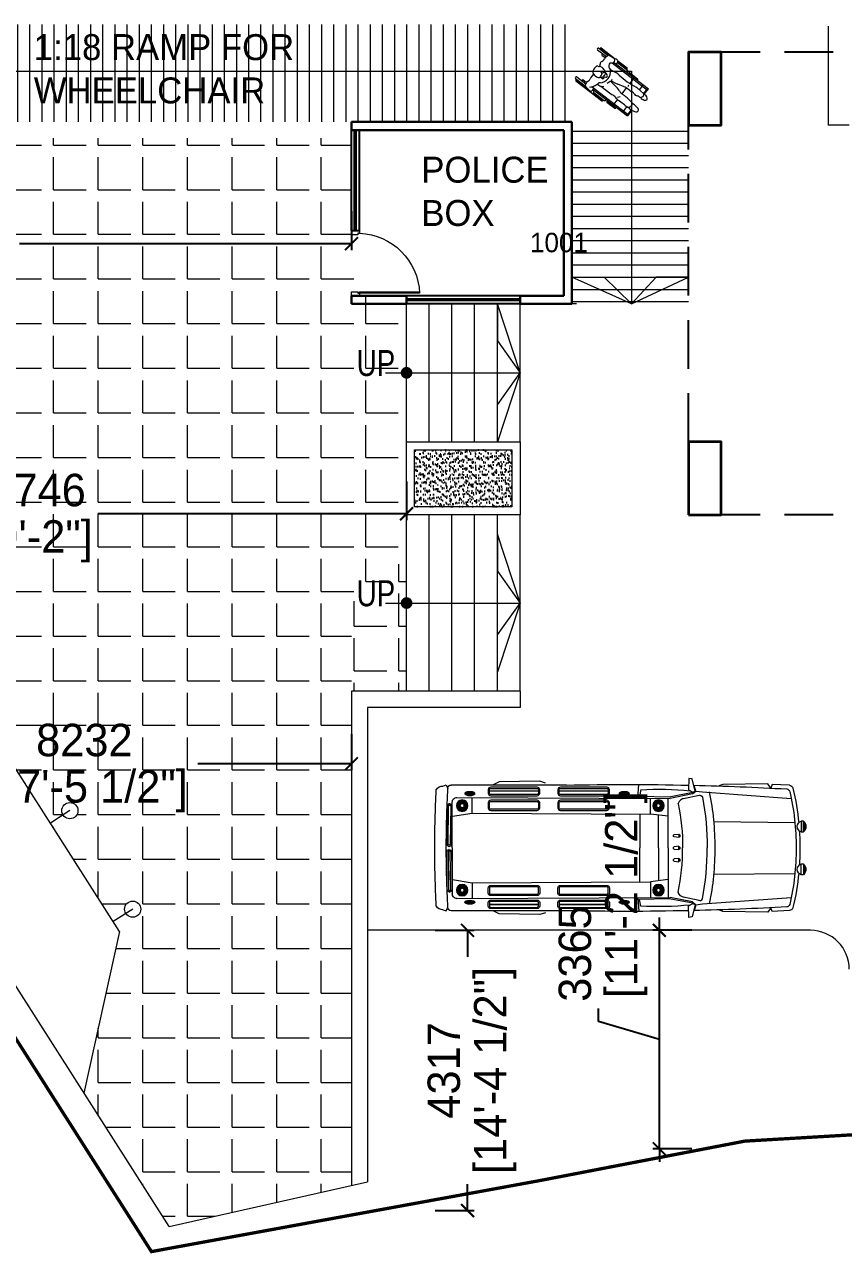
# Model space of a CAD drawing. Header units: millimetres. Extents: x 221017 to 6120115, y -1189702 to 83047459.
# Drawn here: x 2972433 to 2985056, y 49192 to 68119 of the extents above; entities that cross this region are included whole.
import ezdxf

# ---------------------------------------------------------------- set-up
doc = ezdxf.new("R2010")
doc.units = ezdxf.units.MM
doc.header["$LTSCALE"] = 150
doc.header["$MEASUREMENT"] = 0
doc.header["$PDMODE"] = 35
doc.header["$PDSIZE"] = -20
for name, pattern in [('BORDER', [1.75, 0.5, -0.25, 0.5, -0.25, 0, -0.25]), ('DASHED2', [0.375, 0.25, -0.125]), ('HIDDEN', [0.375, 0.25, -0.125])]:
    doc.linetypes.add(name, pattern=pattern)
doc.layers.get('0').update_dxf_attribs({"linetype": 'CONTINUOUS', "lineweight": 9})
doc.layers.get('DEFPOINTS').update_dxf_attribs({"linetype": 'HIDDEN'})
for name, color, linetype, lineweight in [('0_Ground_furniture', 31, 'CONTINUOUS', 5), ('A_DOOR', 130, 'CONTINUOUS', 9), ('CAR', 32, 'CONTINUOUS', 9), ('col new', 1, 'CONTINUOUS', 35), ('DIM', 7, 'CONTINUOUS', 13), ('FUR', 8, 'CONTINUOUS', 5), ('RAMP', 251, 'CONTINUOUS', 5), ('Room Numbering', 253, 'CONTINUOUS', 9), ('stair', 212, 'CONTINUOUS', 15), ('WALL', 7, 'CONTINUOUS', 30)]:
    doc.layers.add(name, color=color, linetype=linetype, lineweight=lineweight)
for name, color, linetype in [('Above', 63, 'DASHED2'), ('GLASS PLAN', 160, 'CONTINUOUS'), ('LOW WALL', 40, 'CONTINUOUS'), ('Propoerty Line', 3, 'BORDER'), ('TEXT', 7, 'CONTINUOUS')]:
    doc.layers.add(name, color=color, linetype=linetype)
doc.styles.get("Standard").update_dxf_attribs({"font": 'GOTHIC.TTF', "width": 0.8})
doc.styles.add('Text Layout', font='GOTHIC.TTF')
doc.dimstyles.new('scale 50mm NEW', dxfattribs={"dimscale": 0, "dimtxt": 500, "dimasz": 200, "dimexe": 100, "dimexo": 100, "dimgap": 100, "dimtad": 0, "dimdec": 0, "dimzin": 1, "dimdsep": 46, "dimtxsty": 'Text Layout', "dimblk": 'ARCHTICK', "dimcen": 0.09, "dimclrd": 256, "dimclre": 256, "dimadec": 0, "dimazin": 0, "dimtfac": 1, "dimtdec": 0, "dimtmove": 1, "dimatfit": 0, "dimfxl": 0, "dimtolj": 1, "dimtzin": 0, "dimarcsym": 0})

# ---------------------------------------------------------------- blocks, each defined once
blk = doc.blocks.new('*X24')
at = {"color": 0}
for p, q in [((46760, 29240), (46760, 29299)), ((46770, 29215), (46770, 29323)), ((46780, 29200), (46780, 29338)), ((46790, 29189), (46790, 29349))]:
    blk.add_line(p, q, dxfattribs=at)
blk = doc.blocks.new('*X25')
at = {"color": 0}
for p, q in [((32130, 20321), (32130, 20396)), ((32140, 20306), (32140, 20411)), ((32150, 20296), (32150, 20421)), ((32160, 20288), (32160, 20429)), ((32170, 20283), (32170, 20434)), ((32180, 20379), (32180, 20438)), ((32190, 20387), (32190, 20440)), ((32200, 20390), (32200, 20441)), ((32210, 20390), (32210, 20441)), ((32220, 20386), (32220, 20440)), ((32230, 20376), (32230, 20437)), ((32240, 20284), (32240, 20433)), ((32250, 20290), (32250, 20428)), ((32260, 20297), (32260, 20420)), ((32270, 20308), (32270, 20409)), ((32280, 20325), (32280, 20392)), ((32180, 20279), (32180, 20341)), ((32190, 20277), (32190, 20332)), ((32200, 20276), (32200, 20329)), ((32210, 20276), (32210, 20330)), ((32220, 20277), (32220, 20333)), ((32230, 20280), (32230, 20343))]:
    blk.add_line(p, q, dxfattribs=at)
blk = doc.blocks.new('*X26')
at = {"color": 0}
for p, q in [((32570, 19721), (32570, 19748)), ((32580, 19715), (32580, 19754)), ((32590, 19712), (32590, 19758)), ((32600, 19709), (32600, 19761)), ((32610, 19707), (32610, 19763)), ((32620, 19706), (32620, 19764)), ((32630, 19705), (32630, 19765)), ((32640, 19705), (32640, 19765)), ((32650, 19705), (32650, 19765)), ((32660, 19706), (32660, 19764)), ((32670, 19707), (32670, 19763)), ((32680, 19709), (32680, 19761)), ((32690, 19711), (32690, 19758)), ((32700, 19715), (32700, 19754)), ((32710, 19721), (32710, 19748))]:
    blk.add_line(p, q, dxfattribs=at)
blk = doc.blocks.new('*X23')
at = {"color": 0}
for p, q in [((48730, 30344), (48730, 30372)), ((48740, 30335), (48740, 30381))]:
    blk.add_line(p, q, dxfattribs=at)
blk = doc.blocks.new('ambulance')
at = {"color": 251}
for p, q in [((259, 2067), (526, 2080)), ((526, 2080), (550, 2024)), ((1772, 1933), (1724, 1976)), ((1768, 1954), (2138, 1883)), ((3095, 1977), (3861, 1977)), ((3095, 1974), (3861, 1974)), ((3743, 2071), (5550, 2071)), ((4185, 1977), (4951, 1977)), ((4185, 1974), (4951, 1974)), ((5626, 2072), (5602, 2014)), ((5678, 2055), (5626, 2072)), ((5459, 1879), (2125, 1862)), ((2138, 1883), (2601, 1894)), ((2153, 1088), (2153, 1863)), ((2433, 1618), (2433, 1859)), ((5222, 1631), (5222, 1877)), ((5532, 1088), (5532, 1807)), ((2153, 1583), (2433, 1618)), ((2307, 1088), (2307, 1602)), ((5222, 1631), (2433, 1618)), ((2597, 1619), (2597, 1088)), ((5527, 1583), (5222, 1631)), ((2059, 1297), (1986, 1305)), ((1986, 1305), (1986, 1251)), ((1986, 1251), (2059, 1259)), ((1986, 1061), (1986, 1115)), ((1986, 1115), (2059, 1107)), ((2059, 1069), (1986, 1061)), ((2153, 1088), (2153, 314)), ((2307, 1088), (2307, 574)), ((2597, 558), (2597, 1088)), ((5532, 1088), (5532, 370)), ((1986, 925), (2059, 917)), ((1986, 871), (1986, 925)), ((2059, 879), (1986, 871)), ((2153, 593), (2433, 558)), ((5527, 593), (5222, 545)), ((5222, 545), (2433, 558)), ((2433, 558), (2433, 317)), ((5222, 545), (5222, 299)), ((1772, 243), (1724, 200)), ((1768, 223), (2138, 293)), ((5459, 298), (2125, 314)), ((2138, 293), (2601, 282)), ((3095, 203), (3861, 203)), ((3095, 200), (3861, 200)), ((4185, 203), (4951, 203)), ((4185, 200), (4951, 200)), ((259, 109), (526, 97)), ((526, 97), (550, 153)), ((3743, 105), (5550, 105)), ((5626, 104), (5602, 162)), ((5678, 121), (5626, 104))]:
    blk.add_line(p, q, dxfattribs=at)
for points in [[(1782, 2167), (1834, 2176), (1838, 1995), (1771, 1959), (1735, 1974)], [(74, 1340), (38, 1340), (38, 1506), (74, 1506)], [(74, 837), (38, 837), (38, 670), (74, 670)], [(1782, 9), (1834, 0), (1838, 181), (1771, 217), (1735, 202)]]:
    blk.add_lwpolyline(points, close=True, dxfattribs=at)
for points in [[(4075, 2103), (4160, 2130), (4797, 2119), (4892, 2073)], [(1620, 1963), (229, 1861)], [(550, 2024), (594, 2092), (1302, 2080), (1362, 2058)], [(1724, 1976), (1620, 1963)], [(1724, 1976), (1749, 2070)], [(1772, 1933), (2125, 1862)], [(2583, 1999), (2601, 1894)], [(2631, 1866), (2612, 2078)], [(1671, 1910), (1914, 1857)], [(1998, 1777), (1998, 1783)], [(1443, 1499), (173, 1488)], [(1443, 677), (173, 688)], [(1998, 399), (1998, 394)], [(1620, 213), (229, 315)], [(1724, 200), (1620, 213)], [(1671, 266), (1914, 320)], [(1724, 200), (1749, 106)], [(1772, 243), (2125, 314)], [(2583, 177), (2601, 282)], [(2631, 310), (2612, 98)], [(550, 153), (594, 84), (1302, 96), (1362, 118)], [(4075, 73), (4160, 47), (4797, 57), (4892, 104)]]:
    blk.add_lwpolyline(points, dxfattribs=at)
for points in [[(2762, 1937, -0.210212), (2767, 1947, -0.095057), (2786, 1959, -0.051773), (2809, 1965, -0.039024), (2841, 1967, -0.039024), (2874, 1965, -0.051773), (2897, 1959, -0.095057), (2916, 1947, -0.210212), (2920, 1937, -0.210212), (2916, 1928, -0.095057), (2897, 1916, -0.051773), (2874, 1910, -0.039024), (2841, 1907, -0.039024), (2809, 1910, -0.051773), (2786, 1916, -0.095057), (2767, 1928, -0.210212)], [(3115, 1904, -0.414214), (3075, 1944), (3075, 1997, -0.414214), (3115, 2037), (3841, 2037, -0.414214), (3881, 1997), (3881, 1944, -0.414214), (3841, 1904)], [(3115, 2017, 0.414214), (3095, 1997), (3095, 1944, 0.414214), (3115, 1924), (3841, 1924, 0.414214), (3861, 1944), (3861, 1997, 0.414214), (3841, 2017)], [(4205, 1904, -0.414214), (4165, 1944), (4165, 1997, -0.414214), (4205, 2037), (4931, 2037, -0.414214), (4971, 1997), (4971, 1944, -0.414214), (4931, 1904)], [(4205, 2017, 0.414214), (4185, 1997), (4185, 1944, 0.414214), (4205, 1924), (4931, 1924, 0.414214), (4951, 1944), (4951, 1997, 0.414214), (4931, 2017)], [(5178, 1937, -0.210212), (5183, 1947, -0.095057), (5202, 1959, -0.051773), (5225, 1965, -0.039024), (5257, 1967, -0.039024), (5290, 1965, -0.051773), (5313, 1959, -0.095057), (5332, 1947, -0.210212), (5336, 1937, -0.210212), (5332, 1928, -0.095057), (5313, 1916, -0.051773), (5290, 1910, -0.039024), (5257, 1907, -0.039024), (5225, 1910, -0.051773), (5202, 1916, -0.095057), (5183, 1928, -0.210212)], [(3115, 1675, -0.414214), (3075, 1715), (3075, 1793, -0.414214), (3115, 1833), (3841, 1833, -0.414214), (3881, 1793), (3881, 1715, -0.414214), (3841, 1675)], [(3115, 1813, 0.414214), (3095, 1793), (3095, 1715, 0.414214), (3115, 1695), (3841, 1695, 0.414214), (3861, 1715), (3861, 1793, 0.414214), (3841, 1813)], [(4205, 1675, -0.414214), (4165, 1715), (4165, 1793, -0.414214), (4205, 1833), (4931, 1833, -0.414214), (4971, 1793), (4971, 1715, -0.414214), (4931, 1675)], [(4205, 1813, 0.414214), (4185, 1793), (4185, 1715, 0.414214), (4205, 1695), (4931, 1695, 0.414214), (4951, 1715), (4951, 1793, 0.414214), (4931, 1813)], [(5535, 1737, -0.414214), (5575, 1778), (5569, 1778, -0.414214), (5610, 1738), (5619, 1154, -0.414214), (5580, 1113), (5585, 1113, -0.414214), (5545, 1152)], [(5590, 1738, 0.414214), (5570, 1758), (5575, 1758, 0.414214), (5555, 1738), (5565, 1153, 0.414214), (5585, 1133), (5579, 1133, 0.414214), (5599, 1153)], [(5535, 439, 0.414214), (5575, 398), (5569, 399, 0.414214), (5610, 438), (5619, 1023, 0.414214), (5580, 1063), (5585, 1063, 0.414214), (5545, 1024)], [(5590, 438, -0.414214), (5570, 419), (5575, 418, -0.414214), (5555, 439), (5565, 1024, -0.414214), (5585, 1043), (5579, 1043, -0.414214), (5599, 1023)], [(3115, 502, 0.414214), (3075, 462), (3075, 383, 0.414214), (3115, 343), (3841, 343, 0.414214), (3881, 383), (3881, 462, 0.414214), (3841, 502)], [(3115, 363, -0.414214), (3095, 383), (3095, 462, -0.414214), (3115, 482), (3841, 482, -0.414214), (3861, 462), (3861, 383, -0.414214), (3841, 363)], [(4205, 502, 0.414214), (4165, 462), (4165, 383, 0.414214), (4205, 343), (4931, 343, 0.414214), (4971, 383), (4971, 462, 0.414214), (4931, 502)], [(4205, 363, -0.414214), (4185, 383), (4185, 462, -0.414214), (4205, 482), (4931, 482, -0.414214), (4951, 462), (4951, 383, -0.414214), (4931, 363)], [(2762, 239, 0.210212), (2767, 229, 0.095057), (2786, 218, 0.051773), (2809, 211, 0.039024), (2841, 209, 0.039024), (2874, 211, 0.051773), (2897, 218, 0.095057), (2916, 229, 0.210212), (2920, 239, 0.210212), (2916, 248, 0.095057), (2897, 260, 0.051773), (2874, 266, 0.039024), (2841, 269, 0.039024), (2809, 266, 0.051773), (2786, 260, 0.095057), (2767, 248, 0.210212)], [(3115, 273, 0.414214), (3075, 233), (3075, 179, 0.414214), (3115, 139), (3841, 139, 0.414214), (3881, 179), (3881, 233, 0.414214), (3841, 273)], [(3115, 159, -0.414214), (3095, 179), (3095, 233, -0.414214), (3115, 253), (3841, 253, -0.414214), (3861, 233), (3861, 179, -0.414214), (3841, 159)], [(4205, 273, 0.414214), (4165, 233), (4165, 179, 0.414214), (4205, 139), (4931, 139, 0.414214), (4971, 179), (4971, 233, 0.414214), (4931, 273)], [(4205, 159, -0.414214), (4185, 179), (4185, 233, -0.414214), (4205, 253), (4931, 253, -0.414214), (4951, 233), (4951, 179, -0.414214), (4931, 159)], [(5178, 239, 0.210212), (5183, 229, 0.095057), (5202, 218, 0.051773), (5225, 211, 0.039024), (5257, 209, 0.039024), (5290, 211, 0.051773), (5313, 218, 0.095057), (5332, 229, 0.210212), (5336, 239, 0.210212), (5332, 248, 0.095057), (5313, 260, 0.051773), (5290, 266, 0.039024), (5257, 269, 0.039024), (5225, 266, 0.051773), (5202, 260, 0.095057), (5183, 248, 0.210212)]]:
    blk.add_lwpolyline(points, format="xyb", close=True, dxfattribs=at)
for points in [[(1617, 1883, 0.047848), (1546, 1088, 0.101627)], [(1678, 1908, 0.400157), (1617, 1883, -0.493065)], [(1901, 1862, -0.29053), (1998, 1783, 0.723643)], [(1998, 1777, 0.054128), (1930, 1088, 3.537288)], [(1617, 293, -0.047848), (1546, 1088, -0.101627)], [(1998, 399, -0.054128), (1930, 1088, -3.537288)], [(1901, 314, 0.29053), (1998, 394, -0.723643)], [(1678, 269, -0.400157), (1617, 293, 0.493065)]]:
    blk.add_lwpolyline(points, format="xyb", dxfattribs=at)
for centre, radius in [((2307, 1749), 90), ((2307, 1749), 82.9), ((2307, 1749), 60), ((2307, 1749), 30.6), ((5377, 1749), 90), ((5377, 1749), 82.9), ((5377, 1749), 60), ((5377, 1749), 30.6), ((2307, 427), 90), ((2307, 427), 82.9), ((2307, 427), 60), ((2307, 427), 30.6), ((5377, 427), 90), ((5377, 427), 82.9), ((5377, 427), 60), ((5377, 427), 30.6)]:
    blk.add_circle(centre, radius, dxfattribs=at)
for centre, radius, start, end in [((3900, 1113), 3806, 166.198, 174.434), ((3900, 1113), 3746, 166.7367, 180.3867), ((262, 2007), 60, 92.7087, 166.198), ((301, 1962), 48, 93.3483, 166.7367), ((2830, -43446), 45526, 91.3492, 93.1885), ((5666, 1115), 4240, 168.4665, 180.3675), ((1772, 1965), 12, 185.1803, 251.7325), ((2312, -2970), 4976, 86.8775, 95.7561), ((2830, -43446), 45526, 88.8505, 91.2502), ((5550, 2021), 50, 3.0668, 90), ((-12170, 1072), 17796, 0.053, 3.0668), ((5677, 1932), 124, 32.804, 89.6609), ((-12053, 1072), 17859, 359.9989, 2.9752), ((5460, 1807), 72, 0, 90.3686), ((111, 1423), 110, 130.8392, 229.1608), ((48, 1423), 87.6, 287.7607, 72.2393), ((3900, 1113), 3806, 176.3779, 180.3806), ((1996, 1278), 26, 112.5563, 247.4437), ((2053, 1278), 20, 287.9126, 72.0874), ((3900, 1063), 3806, 179.6194, 183.6221), ((3900, 1063), 3746, 179.6133, 193.2633), ((5666, 1061), 4240, 179.6325, 191.5335), ((1996, 1088), 26, 112.5563, 247.4437), ((2053, 1088), 20, 287.9126, 72.0874), ((-12170, 1105), 17796, 356.9332, 359.947), ((-12053, 1105), 17859, 357.0248, 0.0011), ((111, 753), 110, 130.8392, 229.1608), ((48, 753), 87.6, 287.7607, 72.2393), ((1996, 898), 26, 112.5563, 247.4437), ((2053, 898), 20, 287.9126, 72.0874), ((3900, 1063), 3806, 185.566, 193.802), ((301, 214), 48, 193.2633, 266.6517), ((1772, 211), 12, 108.2675, 174.8197), ((2312, 5146), 4976, 264.2439, 273.1225), ((5460, 370), 72, 269.6314, 0), ((262, 169), 60, 193.802, 267.2913), ((2830, 45622), 45526, 266.8115, 268.6508), ((2830, 45622), 45526, 268.7498, 271.1495), ((5550, 155), 50, 270, 356.9332), ((5677, 245), 124, 270.3391, 327.196)]:
    blk.add_arc(centre, radius, start, end, dxfattribs=at)
at = {"color": 251, "xscale": -1, "rotation": 180}
for name, p in [('*X26', (-29799, 21672)), ('*X26', (-27383, 21672)), ('*X24', (-46756, 30692)), ('*X23', (-46756, 31446)), ('*X23', (-46756, 31256)), ('*X25', (-29897, 20786)), ('*X25', (-26827, 20786))]:
    blk.add_blockref(name, p, dxfattribs=at)
at = {"color": 251}
for name, p in [('*X25', (-29897, -18610)), ('*X25', (-26827, -18610)), ('*X23', (-46756, -29080)), ('*X24', (-46756, -28516)), ('*X26', (-29799, -19496)), ('*X26', (-27383, -19496))]:
    blk.add_blockref(name, p, dxfattribs=at)
blk = doc.blocks.new('WHEEL CHAIR')
at = {"color": 0, "linetype": 'ByBlock'}
for p, q in [((-39.51, 1.23), (-32.33, 1.23)), ((-39.51, 0), (-32.68, 0)), ((-38.47, 2.23), (-27.56, 2.23)), ((-38.47, 1.62), (-31.83, 1.62)), ((-35.48, -0.98), (-35.48, 0)), ((-28.63, 1.97), (-31.78, 1.63)), ((-26.08, 2.43), (-26.97, 2.42)), ((-26.78, 0), (-26.04, 0)), ((-25.58, 0), (0, 0)), ((-25.51, 2.23), (-18.24, 2.23)), ((-25.05, 1.62), (-18.24, 1.62)), ((-24.96, 1.23), (-17.2, 1.23)), ((-15.28, 0.95), (-9.07, 0.95)), ((-15.28, 0.28), (-9.07, 0.28)), ((-11.19, 0), (-11.19, -4.29)), ((-3.92, -3.84), (-3.92, 0)), ((-0.46, -4.19), (-0.46, 0)), ((0, -4.2), (0, 0)), ((-35.48, -0.98), (-32.95, -0.98)), ((-27.52, -0.98), (0, -0.98)), ((-25.9, -4.91), (-21.95, -4.24)), ((-0.7, -4.13), (-5.48, -3.7)), ((0.19, -6.12), (-0.54, -6.99)), ((0.26, -5.1), (-0.13, -4.48)), ((-32.39, -13.4), (-32.45, -15.96)), ((-28.04, -12.36), (-27.49, -12.05)), ((-27.98, -11.88), (-28.03, -10.92)), ((-27.82, -7.76), (-27.06, -8.17)), ((-27.77, -12.2), (-26.37, -12.26)), ((-26.57, -9.63), (-26.69, -8.72)), ((-26.67, -10.97), (-26.12, -11.23)), ((-26.57, -9.69), (-26.61, -10.62)), ((-21.22, -10.45), (-16.56, -11.03)), ((-21.1, -10.03), (-17.7, -9.46)), ((-12.62, -7.99), (-16.63, -9.21)), ((-11.19, -7.78), (-11.19, -12.37)), ((-8.54, -7.79), (-11.18, -7.78)), ((2.06, -13.31), (-0.7, -13.01)), ((-39.51, -21.04), (-32.36, -21.04)), ((-39.51, -22.26), (-31.84, -22.26)), ((-38.47, -22.66), (-30.43, -22.66)), ((-35.48, -20.06), (-32.66, -20.06)), ((-35.48, -20.06), (-35.48, -21.04)), ((-29.48, -21.04), (-28.14, -20.23)), ((-28.81, -20.63), (-27.94, -19.55)), ((-28.66, -20.44), (-28.66, -20.54)), ((-28.35, -20.06), (0, -20.06)), ((-26.84, -21.04), (0, -21.04)), ((-25.36, -22.26), (-17.2, -22.26)), ((-25.33, -22.66), (-18.24, -22.66)), ((-24.18, -16.49), (-16.53, -16.44)), ((-15.28, -21.32), (-9.07, -21.32)), ((-15.28, -21.98), (-9.07, -21.98)), ((-11.19, -16.76), (-11.19, -21.04)), ((-3.92, -16.72), (-3.92, -21.04)), ((-0.46, -16.72), (-0.46, -21.04)), ((0, -16.64), (0, -21.04)), ((-38.47, -23.27), (-26.7, -23.27)), ((-26.63, -23.32), (-26.95, -23.08)), ((-25.71, -23.31), (-26.24, -23.41)), ((-25.6, -23.27), (-18.24, -23.27))]:
    blk.add_line(p, q, dxfattribs=at)
for centre, radius, start, end in [((-39.51, 0.61), 0.613, 90, 270), ((-38.47, 1.92), 0.306, 90, 270), ((-39.33, 2.49), 7.1, 337.14854, 348.55295), ((-31.7, 0.94), 0.686, 96.17376, 168.55295), ((-28.46, 0.42), 1.56, 338.14341, 96.17376), ((-26.97, 1.42), 1, 90.37342, 154.09629), ((-26.41, -1.37), 1.42, 74.40904, 113.68288), ((-26.07, 1.53), 0.898, 50.99819, 90.37342), ((-25.81, 0.78), 0.808, 254.40904, 336.70713), ((-26.46, 1.05), 1.51, 336.70713, 50.99819), ((-18.24, 1.92), 0.306, 270, 90), ((-17.2, 0.61), 0.613, 270, 90), ((-15.28, 0.61), 0.333, 90, 270), ((-9.07, 0.61), 0.333, 270, 90), ((-33.3, -6.45), 1.35, 270.95353, 311.32895), ((-31.33, -4.88), 1.94, 153.51661, 217.52221), ((-35.93, -2.59), 3.19, 333.51661, 16.56944), ((-30.85, -1.08), 2.1, 157.14854, 196.56944), ((-36.5, -8.85), 4.58, 19.72567, 37.52221), ((-31.24, -8.8), 1.77, 96.4099, 131.32895), ((-30.66, -13.95), 6.95, 69.58637, 96.4099), ((-27.43, -2.31), 1.07, 124.54853, 199.94441), ((-25.1, -1.47), 3.54, 199.94441, 256.94517), ((-28.53, -8.23), 0.851, 329.17006, 69.58637), ((-29.63, 0.89), 2.81, 304.54853, 338.14341), ((-30.47, -9.91), 6.91, 310.66122, 46.68578), ((-20.36, -13.6), 9.49, 84.16195, 99.68494), ((-14.52, 43.48), 47.88, 264.16195, 279.48946), ((-10.09, -5.85), 0.987, 169.37709, 225.31336), ((-8.52, -3.81), 3.98, 269.74606, 290.12721), ((-6.43, -9.5), 2.09, 61.11069, 110.12721), ((-5.88, -8.19), 4.5, 84.89292, 99.48946), ((-1.81, -9.4), 2.11, 79.8776, 122.08467), ((-1.28, -6.38), 0.958, 259.8776, 320.06925), ((-0.77, -4.88), 0.757, 32.09613, 84.89292), ((0.21, -5.75), 1.59, 237.72186, 264.89343), ((0.68, -7.43), 3.3, 47.16594, 107.40343), ((0.47, -2.76), 4.59, 264.89343, 299.17313), ((-0.48, -5.56), 0.867, 320.06925, 32.09613), ((2.18, -5.81), 1.09, 299.17313, 47.16594), ((-24.33, -10.07), 9.79, 170.21672, 190.04427), ((-33.26, -8.53), 0.72, 90.95353, 170.21672), ((-32.01, -11.43), 1.98, 190.04427, 248.13351), ((-30.82, -8.46), 5.18, 248.13351, 292.37391), ((-29.44, -10.92), 1.41, 0, 105.43766), ((-29.38, -11.95), 1.4, 292.37391, 3.03449), ((-15.66, -15.91), 14.14, 149.17006, 154.88479), ((-28.36, -10.53), 1.75, 299.72508, 357.10578), ((-27.41, -8.81), 0.728, 7.52313, 61.37121), ((-26.87, -12.54), 4.24, 68.46799, 90.23807), ((-26.85, -7.2), 3.52, 273.70757, 297.29496), ((-26.93, -9.68), 0.364, 357.10578, 7.52313), ((-26.35, -11.72), 0.54, 267.82718, 64.23101), ((-25.67, -9.48), 0.949, 297.29496, 68.46799), ((-15.11, -13.96), 7.05, 147.27401, 171.21954), ((-14.94, -6.93), 6.9, 199.37032, 207.81627), ((-19.13, -1.02), 8.56, 279.57559, 286.94451), ((-18.05, -23), 12.06, 67.38792, 85.66797), ((-10.84, -5.68), 6.7, 247.38792, 276.05598), ((-11.2, -12.65), 4.88, 89.74606, 106.94451), ((-12.93, -13.77), 2, 298.693, 344.33584), ((-9.17, -21.43), 9.14, 85.58298, 96.05598), ((-15.27, -100.41), 88.35, 81.83902, 85.58298), ((-4.24, -5.53), 2.45, 241.11069, 302.08467), ((-2.85, -13.8), 0.86, 1.28805, 81.83902), ((-1.08, -16.46), 3.47, 83.76268, 109.54927), ((-7.93, -13.92), 5.95, 343.48227, 1.28805), ((1.91, -14.66), 1.35, 291.96917, 83.76268), ((-39.51, -21.65), 0.613, 90, 270), ((-38.47, -22.96), 0.306, 90, 270), ((-31.21, -19.75), 1.48, 143.1315, 205.21489), ((-34.49, -21.29), 2.14, 356.22682, 25.21489), ((-30.26, -16.01), 2.19, 178.71911, 206.46299), ((-33.82, -17.79), 1.79, 323.1315, 26.46299), ((-31.53, -21.48), 0.824, 176.22682, 235.4123), ((-30.47, -19.96), 2.68, 235.4123, 263.54568), ((-27.22, 8.83), 31.65, 263.54568, 269.2953), ((-27.71, -20.94), 0.834, 14.35284, 121.02908), ((-29.67, -18.15), 2.23, 321.10071, 335.81716), ((-43.39, -11.99), 17.27, 335.81716, 345.64405), ((-27.6, -22.09), 0.724, 269.2953, 346.28905), ((-26.7, -22.73), 0.432, 166.41853, 233.80498), ((-29.96, -21.52), 3.15, 346.28905, 14.35284), ((-26.93, -8.04), 8.88, 270.56983, 288.07444), ((-26.19, -20.68), 0.947, 229.48939, 277.82653), ((-24.54, -16.81), 2.19, 130.66122, 165.64405), ((-25.99, -22.13), 0.518, 37.77997, 97.82653), ((-26.56, -22.57), 1.24, 334.40644, 37.77997), ((-24.84, -14.55), 2.14, 295.10488, 338.82747), ((-18.24, -22.96), 0.306, 270, 90), ((-17.2, -21.65), 0.613, 270, 90), ((-16.59, -5.05), 11.4, 270.31203, 277.44931), ((-15.28, -21.65), 0.333, 90, 270), ((-14.12, -23.96), 7.67, 74.16987, 97.44931), ((-9.97, -9.34), 7.52, 254.16987, 274.49755), ((-7.35, -42.74), 25.98, 86.30243, 94.49755), ((-9.07, -21.65), 0.333, 270, 90), ((-5.18, -9.18), 7.64, 266.30243, 284.83546), ((-3.58, -15.21), 1.41, 284.83546, 343.48227), ((-1.24, -13.31), 3.5, 242.65292, 278.26104), ((-2.71, -3.2), 13.71, 278.26104, 291.96917), ((-26.33, -22.92), 0.5, 233.80498, 280.69904), ((-25.78, -22.95), 0.366, 280.69904, 334.40644)]:
    blk.add_arc(centre, radius, start, end, dxfattribs=at)
blk = doc.blocks.new('_ARCHTICK')
at = {"color": 0, "linetype": 'ByBlock', "const_width": 0.15}
blk.add_lwpolyline([(-0.5, -0.5), (0.5, 0.5)], dxfattribs=at)
blk = doc.blocks.new('*D235')
at = {"layer": 'DEFPOINTS', "color": 0, "ltscale": 0.5, "transparency": 16777216}
for p in [(2969239, 57287), (2977471, 57287), (2977471, 56734)]:
    blk.add_point(p, dxfattribs=at)
at = {"layer": 'DIM', "lineweight": -2, "ltscale": 0.5, "transparency": 16777216}
for p, q in [((2969239, 57187), (2969239, 56634)), ((2977471, 57187), (2977471, 56634)), ((2969239, 56734), (2971605, 56734)), ((2977471, 56734), (2975106, 56734))]:
    blk.add_line(p, q, dxfattribs=at)
at = {"layer": 'DIM', "lineweight": -2, "ltscale": 0.5, "transparency": 16777216, "xscale": 200, "yscale": 200, "zscale": 200, "rotation": 180}
blk.add_blockref('_ARCHTICK', (2969239, 56734), dxfattribs=at)
at = {"layer": 'DIM', "lineweight": -2, "ltscale": 0.5, "transparency": 16777216, "xscale": 200, "yscale": 200, "zscale": 200}
blk.add_blockref('_ARCHTICK', (2977471, 56734), dxfattribs=at)
at = {"layer": 'DIM', "color": 0, "ltscale": 0.5, "transparency": 16777216, "char_height": 500, "attachment_point": 5, "style": 'Text Layout'}
for s, insert in [('\\A1;8232', (2973355, 57096)), ('\\A1;[27\'-5 1/2"]', (2973355, 56310))]:
    blk.add_mtext(s, dxfattribs=dict(at, insert=insert))
blk = doc.blocks.new('*D236')
at = {"layer": 'DEFPOINTS', "color": 0, "ltscale": 0.5, "transparency": 16777216}
for p in [(2966576, 61419), (2978321, 61184), (2966576, 60583)]:
    blk.add_point(p, dxfattribs=at)
at = {"layer": 'DIM', "lineweight": -2, "ltscale": 0.5, "transparency": 16777216}
for p, q in [((2966576, 61083), (2966576, 60483)), ((2978321, 61083), (2978321, 60483)), ((2966576, 60583), (2971332, 60583)), ((2978321, 60583), (2973565, 60583))]:
    blk.add_line(p, q, dxfattribs=at)
at = {"layer": 'DIM', "lineweight": -2, "ltscale": 0.5, "transparency": 16777216, "xscale": 200, "yscale": 200, "zscale": 200, "rotation": 180}
blk.add_blockref('_ARCHTICK', (2966576, 60583), dxfattribs=at)
at = {"layer": 'DIM', "lineweight": -2, "ltscale": 0.5, "transparency": 16777216, "xscale": 200, "yscale": 200, "zscale": 200}
blk.add_blockref('_ARCHTICK', (2978321, 60583), dxfattribs=at)
at = {"layer": 'DIM', "color": 0, "ltscale": 0.5, "transparency": 16777216, "char_height": 500, "attachment_point": 5, "style": 'Text Layout'}
for s, insert in [('\\A1;11746', (2972448, 60946)), ('\\A1;[39\'-2"]', (2972448, 60159))]:
    blk.add_mtext(s, dxfattribs=dict(at, insert=insert))
blk = doc.blocks.new('*D237')
at = {"layer": 'DEFPOINTS', "color": 0, "ltscale": 0.5, "transparency": 16777216}
for p in [(2977471, 65392), (2964615, 64744), (2964615, 64499)]:
    blk.add_point(p, dxfattribs=at)
at = {"layer": 'DIM', "lineweight": -2, "ltscale": 0.5, "transparency": 16777216}
for p, q in [((2977471, 65244), (2977471, 64644)), ((2964615, 64599), (2964615, 64844)), ((2964615, 64744), (2969734, 64744)), ((2977471, 64744), (2972353, 64744))]:
    blk.add_line(p, q, dxfattribs=at)
at = {"layer": 'DIM', "lineweight": -2, "ltscale": 0.5, "transparency": 16777216, "xscale": 200, "yscale": 200, "zscale": 200, "rotation": 180}
blk.add_blockref('_ARCHTICK', (2964615, 64744), dxfattribs=at)
at = {"layer": 'DIM', "lineweight": -2, "ltscale": 0.5, "transparency": 16777216, "xscale": 200, "yscale": 200, "zscale": 200}
blk.add_blockref('_ARCHTICK', (2977471, 64744), dxfattribs=at)
at = {"layer": 'DIM', "color": 0, "ltscale": 0.5, "transparency": 16777216, "char_height": 500, "attachment_point": 5, "style": 'Text Layout'}
for s, insert in [('\\A1;12856', (2971043, 65106)), ('\\A1;[42\'-10"]', (2971043, 64320))]:
    blk.add_mtext(s, dxfattribs=dict(at, insert=insert))
blk = doc.blocks.new('*D241')
at = {"layer": 'DEFPOINTS', "color": 0, "ltscale": 0.5, "transparency": 16777216}
for p in [(2982218, 54168), (2982920, 54168), (2982920, 50803)]:
    blk.add_point(p, dxfattribs=at)
at = {"layer": 'DIM', "lineweight": -2, "ltscale": 0.5, "transparency": 16777216}
for p, q in [((2982218, 54168), (2982218, 54368)), ((2982718, 54168), (2982118, 54168)), ((2982218, 50803), (2982218, 54168)), ((2982218, 50803), (2982218, 54168)), ((2981282, 52766), (2981282, 52966)), ((2982218, 52486), (2981282, 52766)), ((2982718, 50803), (2982118, 50803)), ((2982218, 50803), (2982218, 50603))]:
    blk.add_line(p, q, dxfattribs=at)
at = {"layer": 'DIM', "lineweight": -2, "ltscale": 0.5, "transparency": 16777216, "xscale": 200, "yscale": 200, "zscale": 200}
for p, rotation in [((2982218, 54168), 270), ((2982218, 50803), 90)]:
    blk.add_blockref('_ARCHTICK', p, dxfattribs=dict(at, rotation=rotation))
at = {"layer": 'DIM', "color": 0, "ltscale": 0.5, "transparency": 16777216, "char_height": 500, "attachment_point": 5, "rotation": 90, "style": 'Text Layout'}
for s, insert in [('\\A1;[11\'-2 1/2"]', (2981706, 54717)), ('\\A1;3365', (2980919, 53811))]:
    blk.add_mtext(s, dxfattribs=dict(at, insert=insert))
blk = doc.blocks.new('*D242')
at = {"layer": 'DEFPOINTS', "color": 0, "ltscale": 0.5, "transparency": 16777216}
for p in [(2978321, 54168), (2979262, 54168), (2977845, 49851)]:
    blk.add_point(p, dxfattribs=at)
at = {"layer": 'DIM', "lineweight": -2, "ltscale": 0.5, "transparency": 16777216}
for p, q in [((2978762, 54168), (2979362, 54168)), ((2979262, 54168), (2979262, 53760)), ((2979262, 49851), (2979262, 50259)), ((2978762, 49851), (2979362, 49851))]:
    blk.add_line(p, q, dxfattribs=at)
at = {"layer": 'DIM', "lineweight": -2, "ltscale": 0.5, "transparency": 16777216, "xscale": 200, "yscale": 200, "zscale": 200}
for p, rotation in [((2979262, 54168), 90), ((2979262, 49851), 270)]:
    blk.add_blockref('_ARCHTICK', p, dxfattribs=dict(at, rotation=rotation))
at = {"layer": 'DIM', "color": 0, "ltscale": 0.5, "transparency": 16777216, "char_height": 500, "attachment_point": 5, "rotation": 90, "style": 'Text Layout'}
for s, insert in [('\\A1;[14\'-4 1/2"]', (2979686, 52010)), ('\\A1;4317', (2978899, 52010))]:
    blk.add_mtext(s, dxfattribs=dict(at, insert=insert))
blk = doc.blocks.new('*U40')
at = {"layer": 'A_DOOR'}
blk.add_lwpolyline([(2.45, 41.95, 0.006179), (1.5, 42), (1.5, 5), (2.45, 5)], format="xyb", close=True, dxfattribs=at)
for points in [[(2.5, 4), (1.5, 4), (1.5, 5), (0, 5), (0, 0), (2.5, 0)], [(40, 5), (38.5, 5), (38.5, 4), (37.5, 4), (37.5, 0), (40, 0)]]:
    blk.add_lwpolyline(points, close=True, dxfattribs=at)
blk.add_arc((0.1, 3.6), 38.43, 2.09314, 87.90686, dxfattribs=at)

msp = doc.modelspace()

# ---------------------------------------------------------------- hatches: boundary and pattern name
at = {"layer": 'Above', "ltscale": 20}
h = msp.add_hatch(dxfattribs=at)
h.set_pattern_fill('AR-SAND,_O', color=256, scale=50)
h.set_pattern_definition([(37.5, (2011577.74, 78103.016), (-3.149668, 96.3411885), [0, -76, 0, -85, 0, -81.25]), (7.5, (2011577.74, 78103.02), (88.488835, 141.107303), [0, -41, 0, -68.5, 0, -26.25]), (327.5, (2011516.24, 78103.02), (155.707093, 0.282953), [0, -25, 0, -90, 0, -117.5]), (317.5, (2011516.24, 78103.02), (150.30633, 43.883778), [0, -12.5, 0, -59, 0, -67.5])])
h.paths.add_polyline_path([(2979946.3, 60693.2), (2979946.3, 61568.2), (2978446.3, 61568.2), (2978446.3, 60693.2)])
at = {"layer": 'FUR', "ltscale": 0.5}
h = msp.add_hatch(dxfattribs=at)
h.set_pattern_fill('ANGLE', color=256, scale=2500, style=0)
h.set_pattern_definition([(0, (4439319.1, 4409887.7), (0, 687.5), [500, -187.5]), (90, (4439319.1, 4409887.7), (-687.5, 4e-14), [500, -187.5])])
edge = h.paths.add_edge_path()
edge.add_line((2978321.3, 63816.8), (2978071.3, 63816.8))
edge.add_arc((2978071.3, 64416.8), 600, 180, 270, ccw=False)
edge.add_line((2977471.3, 64416.8), (2977471.3, 66368.2))
edge.add_line((2977471.3, 66368.2), (2963961.7, 66368.2))
edge.add_line((2963961.7, 66368.2), (2964955.4, 64811.3))
edge.add_line((2964955.4, 64811.3), (2967441.2, 64262.6))
edge.add_line((2967441.2, 64262.6), (2967988.4, 63405.3))
edge.add_line((2967988.4, 63405.3), (2968184, 63530.2))
edge.add_arc((2968289.4, 63597.4), 125, 180, 212.55148, ccw=False)
edge.add_arc((2968289.4, 63597.4), 125, 0, 180, ccw=False)
edge.add_arc((2968289.4, 63597.4), 125, -147.44852, 0, ccw=False)
edge.add_line((2968184, 63530.2), (2967988.4, 63405.3))
edge.add_line((2967988.4, 63405.3), (2968956.9, 61888.1))
edge.add_line((2968956.9, 61888.1), (2969152.5, 62012.9))
edge.add_arc((2969257.9, 62080.2), 125, 180, 212.55148, ccw=False)
edge.add_arc((2969257.9, 62080.2), 125, 0, 180, ccw=False)
edge.add_arc((2969257.9, 62080.2), 125, 212.55148, 360, ccw=False)
edge.add_line((2969152.5, 62012.9), (2968956.9, 61888.1))
edge.add_line((2968956.9, 61888.1), (2969925.4, 60370.8))
edge.add_line((2969925.4, 60370.8), (2970121, 60495.7))
edge.add_arc((2970226.4, 60562.9), 125, 180, 212.55148, ccw=False)
edge.add_arc((2970226.4, 60562.9), 125, 0, 180, ccw=False)
edge.add_arc((2970226.4, 60562.9), 125, 212.55148, 360, ccw=False)
edge.add_line((2970121, 60495.7), (2969925.4, 60370.8))
edge.add_line((2969925.4, 60370.8), (2970893.9, 58853.6))
edge.add_line((2970893.9, 58853.6), (2971089.5, 58978.5))
edge.add_arc((2971194.9, 59045.7), 125, 180, 212.55148, ccw=False)
edge.add_arc((2971194.9, 59045.7), 125, 0, 180, ccw=False)
edge.add_arc((2971194.9, 59045.7), 125, -147.44852, 0, ccw=False)
edge.add_line((2971089.5, 58978.5), (2970893.9, 58853.6))
edge.add_line((2970893.9, 58853.6), (2971862.4, 57336.4))
edge.add_line((2971862.4, 57336.4), (2972058, 57461.2))
edge.add_arc((2972163.4, 57528.5), 125, 180, 212.55148, ccw=False)
edge.add_arc((2972163.4, 57528.5), 125, 0, 180, ccw=False)
edge.add_arc((2972163.4, 57528.5), 125, -147.44852, 0, ccw=False)
edge.add_line((2972058, 57461.2), (2971862.4, 57336.4))
edge.add_line((2971862.4, 57336.4), (2972830.9, 55819.1))
edge.add_line((2972830.9, 55819.1), (2973026.5, 55944))
edge.add_arc((2973131.9, 56011.2), 125, 180, 212.55148, ccw=False)
edge.add_arc((2973131.9, 56011.2), 125, 0, 180, ccw=False)
edge.add_arc((2973131.9, 56011.2), 125, -147.44852, 0, ccw=False)
edge.add_line((2973026.5, 55944), (2972830.9, 55819.1))
edge.add_line((2972830.9, 55819.1), (2973799.4, 54301.9))
edge.add_line((2973799.4, 54301.9), (2973995, 54426.8))
edge.add_arc((2974100.4, 54494), 125, 180, 212.55148, ccw=False)
edge.add_arc((2974100.4, 54494), 125, 0, 180, ccw=False)
edge.add_arc((2974100.4, 54494), 125, 212.55148, 360, ccw=False)
edge.add_line((2973995, 54426.8), (2973799.4, 54301.9))
edge.add_line((2973799.4, 54301.9), (2973897.9, 54147.7))
edge.add_line((2973897.9, 54147.7), (2973349.1, 51662))
edge.add_line((2973349.1, 51662), (2974662.1, 49605.1))
edge.add_line((2974662.1, 49605.1), (2977471.3, 50236.9))
edge.add_line((2977471.3, 50236.9), (2977471.3, 58968.2))
edge.add_arc((2978321.3, 58968.2), 850, 90, 180, ccw=False)
edge.add_line((2978321.3, 59818.2), (2978321.3, 63816.8))
edge = h.paths.add_edge_path(flags=16)
edge.add_arc((2967320.9, 65114.7), 125, 0, 360)
h.paths.add_polyline_path([(2967299.7, 61375.3), (2970225.9, 61375.3), (2970225.9, 62819.3), (2967299.7, 62819.3)], flags=17)
h = msp.add_hatch(dxfattribs=at)
h.set_pattern_fill('ANGLE', color=256, scale=2500, style=0)
h.set_pattern_definition([(0, (2011577.74, 78103), (0, 687.5), [500, -187.5]), (90, (2011577.74, 78103), (-687.5, 4e-14), [500, -187.5])])
h.paths.add_polyline_path([(2978321.3, 59818.2, 0.4142136), (2977471.3, 58968.2), (2977471.3, 57849.7), (2978321.3, 57849.7)])
at = {"layer": 'RAMP', "ltscale": 0.5}
h = msp.add_hatch(dxfattribs=at)
h.set_pattern_fill('LINE', color=256, scale=1500, angle=90, style=0)
h.set_pattern_definition([(90, (2911577.74, 78103.02), (-187.5, 1e-14), [])])
h.paths.add_polyline_path([(2980869.8, 68118.2), (2967369.8, 68118.2), (2967369.8, 66618.2), (2980869.8, 66618.2)])
h.paths.add_polyline_path([(2972491.1, 67246.5), (2977431.4, 67246.5), (2977431.4, 67786.2), (2972491.1, 67786.2)], flags=24)
h = msp.add_hatch(dxfattribs=at)
h.set_pattern_fill('LINE', color=256, scale=1500, style=0)
h.set_pattern_definition([(0, (2911577.74, 78103.02), (0, 187.5), [])])
h.paths.add_polyline_path([(2982669.8, 66618.2), (2980869.8, 66618.2), (2980869.8, 63816.8), (2982669.8, 63816.8)])

# ---------------------------------------------------------------- linework, layer by layer
at = {"ltscale": 0.5}
msp.add_lwpolyline([(2967070.8, 67400.2), (2981786.6, 67400.2), (2981786.6, 63816.8), (2982669.8, 64230.5), (2982419.8, 64230.5), (2982169.8, 64230.5), (2981786.6, 63816.8), (2980869.8, 64230.5), (2981369.8, 64230.5), (2981786.6, 63816.8)], dxfattribs=at)
at = {"ltscale": 0.5, "const_width": 90}
for points in [[(2978276.3, 62755, 1), (2978366.3, 62755, 1)], [(2978276.3, 59208.9, 1), (2978366.3, 59208.9, 1)]]:
    msp.add_lwpolyline(points, format="xyb", close=True, dxfattribs=at)
at = {"layer": '0_Ground_furniture', "ltscale": 0.5}
for points in [[(2978321.3, 61693.2), (2980071.3, 61693.2), (2980071.3, 60568.2), (2978321.3, 60568.2)], [(2978446.3, 61568.2), (2979946.3, 61568.2), (2979946.3, 60693.2), (2978446.3, 60693.2)]]:
    msp.add_lwpolyline(points, close=True, dxfattribs=at)
at = {"layer": 'Above', "ltscale": 20}
for p, q in [((2991644.8, 67693.2), (2983169.8, 67693.2)), ((2982669.8, 61693.2), (2982669.8, 66568.2)), ((2991644.8, 60568.2), (2983169.8, 60568.2))]:
    msp.add_line(p, q, dxfattribs=at)
at = {"layer": 'col new', "linetype": 'Continuous', "ltscale": 0.5}
for points in [[(2982669.8, 66568.2), (2983169.8, 66568.2), (2983169.8, 67693.2), (2982669.8, 67693.2)], [(2982669.8, 60568.2), (2983169.8, 60568.2), (2983169.8, 61693.2), (2982669.8, 61693.2)]]:
    msp.add_lwpolyline(points, close=True, dxfattribs=at)
at = {"layer": 'DIM', "ltscale": 0.5}
for points in [[(2977996.7, 62755), (2980071.3, 62755), (2979721.3, 63816.8), (2979721.3, 63246.1), (2980071.3, 62755)], [(2977996.7, 62755), (2980071.3, 62755), (2979721.3, 61693.2), (2979721.3, 62263.8), (2980071.3, 62755)], [(2977996.7, 59208.9), (2980071.3, 59208.9), (2979721.3, 60270.7), (2979721.3, 59700.1), (2980071.3, 59208.9)], [(2977996.7, 59208.9), (2980071.3, 59208.9), (2979721.3, 58147.1), (2979721.3, 58717.8), (2980071.3, 59208.9)]]:
    msp.add_lwpolyline(points, dxfattribs=at)
at = {"layer": 'FUR', "ltscale": 0.5}
for p, q in [((2984821.3, 68093.2), (2984821.3, 66568.2)), ((2974662.1, 49605.1), (2963642.5, 66868.2)), ((2985146.3, 66568.2), (2984821.3, 66568.2)), ((2973897.9, 54147.7), (2967441.2, 64262.6)), ((2980941.2, 63816.8), (2978071.3, 63816.8)), ((2977471.3, 57849.7), (2977471.3, 50236.9)), ((2980071.3, 57849.7), (2977471.3, 57849.7)), ((2980071.3, 57849.7), (2980071.3, 57599.7)), ((2977721.3, 57599.7), (2977721.3, 50293.1)), ((2980071.3, 57599.7), (2977721.3, 57599.7)), ((2973131.9, 56011.2), (2972830.9, 55819.1)), ((2973131.9, 56011.2), (2972830.9, 55819.1)), ((2974100.4, 54494), (2973799.4, 54301.9)), ((2973897.9, 54147.7), (2973349.1, 51662)), ((2984546.3, 54168.2), (2977721.3, 54168.2)), ((2974662.1, 49605.1), (2977721.3, 50293.1))]:
    msp.add_line(p, q, dxfattribs=at)
for centre in [(2973131.9, 56011.2), (2974100.4, 54494)]:
    msp.add_circle(centre, 125, dxfattribs=at)
msp.add_arc((2984546.3, 53568.2), 600, 0, 90, dxfattribs=at)
at = {"layer": 'GLASS PLAN', "ltscale": 0.5}
for p, q in [((2977521.3, 64941.8), (2977521.3, 66493.2)), ((2977546.3, 64941.8), (2977546.3, 66493.2)), ((2980071.3, 63891.8), (2978321.3, 63891.8)), ((2980071.3, 63866.8), (2978321.3, 63866.8))]:
    msp.add_line(p, q, dxfattribs=at)
at = {"layer": 'LOW WALL', "ltscale": 0.5}
for p, q in [((2977471.3, 64941.8), (2977471.3, 66493.2)), ((2977596.3, 64941.8), (2977596.3, 66493.2)), ((2977596.3, 64941.8), (2977471.3, 64941.8)), ((2980071.3, 63941.8), (2978321.3, 63941.8)), ((2980071.3, 63816.8), (2978321.3, 63816.8))]:
    msp.add_line(p, q, dxfattribs=at)
at = {"layer": 'Propoerty Line', "lineweight": 15, "const_width": 50.8}
msp.add_lwpolyline([(2991256.6, 77814.7), (2983954.8, 78136.4), (2976304.6, 78343.5), (2973612.3, 78308.5), (2966396, 78010), (2959074.2, 77210.9), (2960379.1, 72071.3), (2961245.4, 69770), (2963846.7, 65707), (2966575.6, 61419.1), (2970025.6, 56067.4), (2974389.3, 49219.6), (2980377, 50313.8), (2983534.9, 50921.2), (2985797.9, 51053.6)], dxfattribs=at)
msp.add_lwpolyline([(2991256.6, 77814.7), (2983954.8, 78136.4), (2976304.6, 78343.5), (2973612.3, 78308.5), (2966396, 78010), (2959074.2, 77210.9), (2960379.1, 72071.3), (2961245.4, 69770), (2963846.7, 65707), (2966575.6, 61419.1), (2970025.6, 56067.4), (2974389.3, 49219.6), (2980377, 50313.8), (2983534.9, 50921.2), (2985797.9, 51053.6)], dxfattribs=at)
at = {"layer": 'stair', "ltscale": 0.5}
for p, q in [((2978321.3, 61693.2), (2978321.3, 63816.8)), ((2978671.3, 61693.2), (2978671.3, 63816.8)), ((2979021.3, 61693.2), (2979021.3, 63816.8)), ((2979371.3, 61693.2), (2979371.3, 63816.8)), ((2979721.3, 61693.2), (2979721.3, 63816.8)), ((2980071.3, 61693.2), (2980071.3, 63816.8)), ((2978321.3, 57849.7), (2978321.3, 60568.2)), ((2978671.3, 57849.7), (2978671.3, 60568.2)), ((2979021.3, 57849.7), (2979021.3, 60568.2)), ((2979371.3, 57849.7), (2979371.3, 60568.2)), ((2979721.3, 57849.7), (2979721.3, 60568.2)), ((2980071.3, 57849.7), (2980071.3, 60568.2))]:
    msp.add_line(p, q, dxfattribs=at)
at = {"layer": 'WALL', "ltscale": 0.5}
for p, q in [((2980869.8, 66618.2), (2977471.3, 66618.2)), ((2977471.3, 66493.2), (2977471.3, 66618.2)), ((2977471.3, 66493.2), (2980744.8, 66493.2)), ((2980744.8, 66493.2), (2980744.8, 63941.8)), ((2980869.8, 63816.8), (2980869.8, 66618.2)), ((2977471.3, 63816.8), (2977471.3, 63941.8)), ((2978321.3, 63941.8), (2977471.3, 63941.8)), ((2978321.3, 63816.8), (2977471.3, 63816.8)), ((2978321.3, 63816.8), (2978321.3, 63941.8)), ((2980744.8, 63941.8), (2980071.3, 63941.8)), ((2980071.3, 63816.8), (2980071.3, 63941.8)), ((2980869.8, 63816.8), (2980071.3, 63816.8))]:
    msp.add_line(p, q, dxfattribs=at)

# ---------------------------------------------------------------- block references
at = {"layer": 'A_DOOR', "xscale": -25, "yscale": 25, "zscale": 25, "rotation": 270}
msp.add_blockref('*U40', (2977471.3, 63941.8), dxfattribs=at)
at = {"layer": 'CAR', "color": 6, "linetype": 'Continuous', "xscale": -0.9853418744169176, "yscale": 0.9853418745624367, "zscale": 0.9853418745597053}
msp.add_blockref('ambulance', (2984477.3, 54364.9), dxfattribs=at)
at = {"layer": 'FUR', "xscale": 25.00000000012524, "yscale": 25.00000000012524, "zscale": 25.00000000012524, "rotation": 322.4524281799297}
msp.add_blockref('WHEEL CHAIR', (2982048.7, 67127.9), dxfattribs=at)

# ---------------------------------------------------------------- texts
at = {"layer": 'Room Numbering', "ltscale": 0.5, "insert": (2980670.1, 64911.6), "char_height": 300, "width": 4242.713, "attachment_point": 2}
msp.add_mtext('{\\W1;1001}', dxfattribs=at)
at = {"layer": 'TEXT', "ltscale": 0.5, "char_height": 400, "attachment_point": 1}
for s, insert, width in [('{\\W1;1:18 RAMP FOR WHEELCHAIR }', (2972576.1, 67970.9), 6111.624), ('{\\W1;POLICE\\PBOX}', (2978548.7, 66083.5), 6712.277), ('UP', (2977552.1, 63105.4), 706.231), ('UP', (2977552.1, 59559.4), 706.231)]:
    msp.add_mtext(s, dxfattribs=dict(at, insert=insert, width=width))

# ---------------------------------------------------------------- dimensions: what is measured, and where the dimension line sits
at = {"layer": 'DIM', "ltscale": 0.5}
for base, p1, p2, picture, middle in [((2964615.3, 64743.9), (2977471.3, 65392.5), (2964615.3, 64499.3), '*D237', (2971043.3, 64743.9)), ((2966575.6, 60583.2), (2978321.3, 61184.1), (2966575.6, 61419.1), '*D236', (2972448.4, 60583.2)), ((2977471.3, 56733.5), (2969239.3, 57287.2), (2977471.3, 57287.2), '*D235', (2973355.3, 56733.5))]:
    dim = msp.add_linear_dim(base=base, p1=p1, p2=p2, dimstyle='scale 50mm NEW', override={"dimscale": 1, "dimpost": '\\X'}, dxfattribs=at)
    dim.commit()
    dim.dimension.update_dxf_attribs({"geometry": picture, "text_midpoint": middle})
for base, p1, p2, picture, middle in [((2982218.1, 54168.2), (2982919.8, 50802.9), (2982919.8, 54168.2), '*D241', (2981281.6, 53066.5)), ((2979261.8, 54168.2), (2977844.8, 49851.1), (2978321.3, 54168.2), '*D242', (2979261.8, 52009.6))]:
    dim = msp.add_linear_dim(base=base, p1=p1, p2=p2, angle=90, dimstyle='scale 50mm NEW', override={"dimscale": 1, "dimpost": '\\X'}, dxfattribs=at)
    dim.commit()
    dim.dimension.update_dxf_attribs({"geometry": picture, "text_midpoint": middle})

doc.saveas('drawing.dxf')
